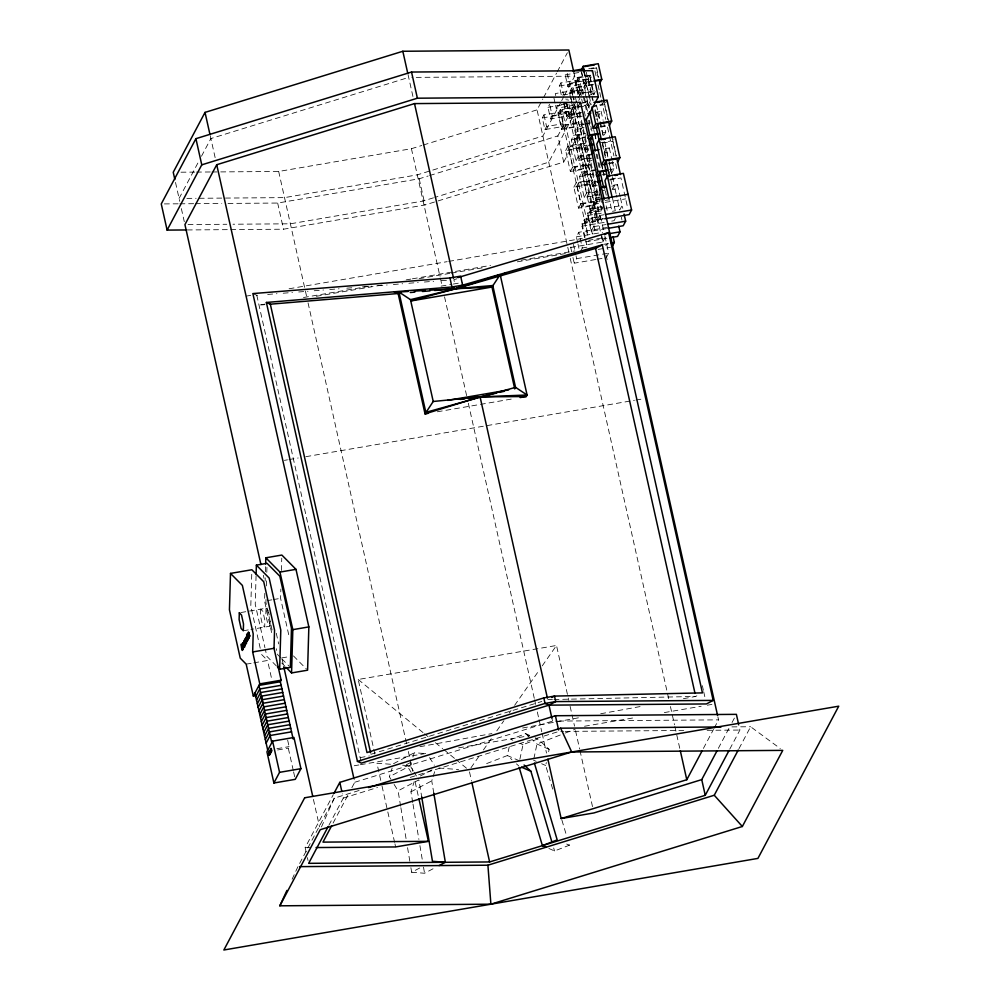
<?xml version="1.0" encoding="UTF-8"?>
<svg xmlns="http://www.w3.org/2000/svg" width="1000" height="1000" viewBox="0 0 1000 1000"><rect width="100%" height="100%" fill="white"/><g stroke="black" fill="none" stroke-linecap="round" stroke-linejoin="round"><path stroke-width="0.75" stroke-dasharray="5 3.75" d="M251.737 574.3L250.8 606.112L260.938 651.462M256.075 575.675L255.238 604.288L264.938 647.675M264.788 593.362L264.562 601.087L272.35 635.938M265.15 580.988L265.238 577.9M265.425 571.712L265.6 565.538M266 599.438L265.912 602.45L272.387 631.375M266.4 585.887L266.575 579.875M266.8 572.337L266.975 566.325M240.837 612.55L266.012 608.237L265.812 614.975L267.825 623.95L270.025 626.175L250.95 629.45M270.025 626.175L270.225 619.425M288.712 634.7L280.587 598.337L280.863 589.062M281.4 570.513L281.762 558.15M509.263 746.725L507.375 755.537L483.312 764.875M519.85 759.375L523 744.688L537.8 738.938L549.15 749.35L548.212 753.75M533.85 758.725L536.987 744.038L563.888 733.6M552.7 789.125L545.688 765.5L546.325 762.562M390.95 779.312L389.363 776.75L392.15 768.037M411.087 762.887L410.163 765.788L389.363 776.75M412.938 757.075L414.338 752.725L427.212 753.725M412.738 802.575L410.95 791.825L414.188 781.663M433.8 793.15L431.737 780.863L432.675 777.962M433.137 776.5L435.45 769.25M321.463 826.963L334.3 798.138L361.112 789.862M292.113 879.237L297.938 866.65L334.3 798.138M179.088 198.425L198.588 161.688M201.475 156.25L210.875 138.562L408.675 77.425M568.862 252.162L537.05 109.862L542.825 98.987M543.55 97.625L556.55 73.125M557.275 71.775L567.388 52.725M544.913 129.6L546.55 126.5L563.075 123.675L561.425 126.762L544.913 129.6L542.312 117.975L543.962 114.875L560.475 112.05L585.025 222.65L595.887 220.787L597.537 217.688L571.287 100.95M567.087 116.112L564.487 104.488L566.138 101.388L568.725 113.012L567.087 116.112L550.562 118.95L547.975 107.325L549.612 104.225M561.237 94.725L559.288 86.013L560.925 82.912L577.45 80.075L580.625 95.05M584.025 71.825L585.975 80.538L584.325 83.637L567.812 86.463L565.212 74.85L566.312 72.775M550.562 118.95L552.212 115.85L549.938 105.675M573.837 103.387L572.737 105.463L556.225 108.287L557.875 105.188L566.875 103.65M567.812 86.463L569.45 83.375L566.862 71.75M560.962 102.013L542.9 136.037L417.275 174.862L284.525 197.625L197.688 198.287M561.688 100.662L563.85 96.575M564.575 95.213L574.688 76.162L411.775 77.412M558.062 113.7L560.337 109.412L575.363 106.838L578.875 122.537L576.6 126.825L561.562 129.4L558.062 113.7L573.088 111.125L576.925 104.038L597.987 198.238L596.337 201.337L600.413 200.637M570.962 99.525L569.375 92.387L571.65 88.1L586.675 85.525L590.188 101.225L587.913 105.512L572.888 108.088M577.9 94.575L575.025 81.737L577.3 77.45L592.337 74.875M561.425 126.762L558.825 115.15L560.475 112.05M572.087 102.55L570.138 93.837L571.788 90.738L555.275 93.575L556.25 97.925M560.925 82.912L563.525 94.537L580.037 91.7L578.4 94.8L575.8 83.175L577.45 80.075M572.962 107.788L562.1 109.65L560.462 112.75L571.325 110.887L575.163 103.8M572.413 94.288L571.775 91.438L573.413 88.338L584.275 86.475L586.2 95.037M579.075 77.688L577.425 80.787L588.288 78.925L589.938 75.825L579.075 77.688L582.587 93.387L581.487 95.45M230.738 229.625L283.5 229.213L425.037 204.95L563.7 162.087L557.85 135.925L578.787 96.487M579.513 95.138L592.5 70.662M561.562 129.4L563.837 125.113L560.337 109.412M582.263 116.163L567.225 118.75L569.5 114.462L565.988 98.763M578.538 97.438L580.812 93.15L577.3 77.45M587.487 111.25L582.638 89.575L584.275 86.475M593.488 84.725L584.462 86.263L586.737 81.988L584.825 73.425M578.75 100.463L579.888 98.325M587.913 105.512L584.4 89.812L586.675 85.525M595.275 91.638L593.575 94.85L590.062 79.15L591.2 77.013M580.538 102.338L548.75 162.2L434.95 197.375M589.087 95.087L591.8 94.625L593.45 91.525L582.587 93.387M565.675 150.562L568.1 145.988L584.125 143.25L588.8 164.175L586.375 168.75L570.363 171.488L565.675 150.562L581.7 147.812L584.125 143.25M592.038 158.088L576.013 160.837L571.337 139.9L573.763 135.338L585.413 133.338M588.95 148.938L581.675 150.188L576.987 129.25L579.412 124.688L583.787 123.938M588.575 107.425L591 102.863M563.7 162.087L583.913 124.012M586.263 134.8L585.163 136.862L574.3 138.725L575.95 135.625L585.45 134M596.487 115.55L598.125 112.45L595.413 112.925M603.513 102.325L602.413 104.388L592.9 106.013M603.438 121.75L605.775 132.213L603.35 136.775L598.675 115.85L601.1 111.275L595.275 112.275M607.938 119.625L604.6 104.675L607.025 100.113M570.363 171.488L572.788 166.925L568.1 145.988M576.013 160.837L578.438 156.275L573.763 135.338M581.675 150.188L584.1 145.612L579.412 124.688M586.287 145.912L584.637 149L588.713 148.3M573.862 187.188L576.287 182.625L592.312 179.875L596.987 200.812L594.562 205.375L578.55 208.125L573.862 187.188L589.888 184.45L592.312 179.875M600.225 194.725L584.2 197.475L579.525 176.537L581.95 171.975L596.512 169.475M597.137 185.562L589.862 186.812L585.175 165.888L587.6 161.312L591.975 160.562M589.788 161.612L588.15 164.7L592.225 164M293.275 770.413L288.288 748.125L289.1 746.612L287.075 737.562M604.675 152.188L606.312 149.088L603.6 149.55M607.863 156.962L606.862 152.475L609.288 147.912L603.462 148.912M616.125 156.263L612.788 141.312L614 139.025M578.55 208.125L580.975 203.562L576.287 182.625M584.2 197.475L586.625 192.9L581.95 171.975M589.862 186.812L592.288 182.25L587.6 161.312M594.475 182.537L592.825 185.637L596.9 184.938M585.062 237.288L582.05 223.825L584.475 219.262L600.5 216.513L603.837 231.462M590.138 208.6L594.812 229.537L592.388 234.1L587.712 213.175L590.138 208.6L601.788 206.6M595.788 197.95L600.475 218.875L598.05 223.45L593.362 202.512L595.788 197.95L600.163 197.2M609.35 173.113L610.988 170.025M571.675 251.788L570.712 247.5L572.525 244.075M577.65 242.562L576.375 236.85L578.787 232.288L609.375 227.037M584.575 237.613L582.025 226.2L584.45 221.625L603.387 218.388M606.45 228.625L591.188 231.238L587.688 215.538L590.112 210.975L622.15 205.475L619.725 210.05L616.388 195.087M603.225 219.025L597.125 220.075L593.612 204.375L596.038 199.812L600.4 199.062M585.025 222.65L586.663 219.55L562.1 109.65M592.325 208.9L603.188 207.037L601.55 210.125L590.675 211.988L592.325 208.9L567.762 99M612.288 161.363L613.962 168.85L611.538 173.412L609.2 162.95M608.65 159.55L614.5 185.725L612.863 188.812L610.312 177.4M595.588 259.538L574.225 263.2L576.65 258.637L576.013 255.787M580.487 251.412L582.3 247.987L578.787 232.288M591.188 231.238L593.612 226.675L590.112 210.975M597.125 220.075L599.55 215.512L574 101.425M570.712 247.5L602.75 242.013L598.075 221.075L600.5 216.513M616.05 193.6L615.05 189.112L617.475 184.55L611.65 185.55M602.75 242.013L605.175 237.438L589.163 240.188L586.737 244.762L585.4 238.775M615.288 218.412L614.075 220.7L611.163 221.2M606.263 257.712L608.688 253.137L604.175 232.963M306.112 851.912L305.15 847.638L333.3 794.613M328.875 825.263L343.312 798.075L342.35 793.787M333.088 823.075L348.975 793.138M351.863 787.7L354.75 782.262L354.1 779.35M703.4 748.438L713.512 729.388M714.237 728.025L718.562 719.862L717.913 716.963M718.337 748.35L729.163 727.95M732.05 722.513L734.938 717.075M729.788 749.087L739.9 730.05L738.625 724.35M738.988 748.662L750.625 726.737L780.288 748.562M470.938 767.825L479.85 755.075M483.413 749.975L492.325 737.237M496.788 730.863L503.913 720.662M509.263 713.025L511.05 710.475M514.612 705.375L538.675 670.962M542.238 665.863L556.5 645.475L568.75 700.275M605.4 245.238L608.1 243.825M393.537 763.688L414.338 752.725M410.312 762.625L406.413 764.688L411.163 772.362M420.312 776.012L432.013 769.85M400.637 806.188L398.062 790.825L418.862 779.862L421.688 796.762M410.95 791.825L431.737 780.863M683.438 698.675L695.688 696.438L698.388 695.013M410.9 867.65L411.662 872.25L420.763 867.463M411.662 872.25L424.55 873.25L435.15 867.663M529.7 735.4L525.65 733.637L510.838 739.375L513.538 740.562M565.3 733.05L575.212 729.2M548.875 848.475L554.55 850.962L569.362 845.212L568.488 842.262M212 171.975L278.675 171.462L411.425 148.7L421.775 145.5M423.25 145.037L537.05 109.862M228 203.425L277.663 203.05L419.188 178.775L428.125 176.012M429.625 175.55L557.85 135.925M433.462 197.825L423.125 201.025L290.375 223.8L233 224.225M370.925 754.287L541.8 701.475M354.75 782.262L552.55 721.125L557.225 721.087M343.312 798.075L377.512 787.5M410.225 777.387L558.925 731.438L563.6 731.4M456.875 278.812L453.875 279.688L454.888 284.2M360.15 757.613L369.35 755.938M419.9 746.712L491.912 733.587M522.562 728L554.738 722.138M556.263 721.862L580.775 717.387M600.7 713.75L642.062 706.213M588.787 68.688L594.225 67.75L596.775 79.175M591.475 68.763L595.988 67.987L598.225 77.975M565.212 74.85L581.725 72.013L584.325 83.637M575.025 81.737L590.062 79.15M569.45 83.375L585.975 80.538M559.288 86.013L575.8 83.175M586.737 81.988L592.75 80.95M592.587 81.525L588.513 82.225L586.862 85.312L593.663 84.15M571.775 91.438L582.638 89.575M569.375 92.387L584.4 89.812M562.638 95.125L570.138 93.837M580.812 93.15L595.85 90.575M547.975 107.325L564.487 104.488M582.675 102.513L590.188 101.225M579.637 103.575L587.788 102.175L586.15 105.275L583.425 105.738M575.288 107.137L582.075 105.975M591.487 106.925L604.6 104.675M552.212 115.85L568.725 113.012M542.312 117.975L558.825 115.15M569.5 114.462L581.525 112.4M580.775 113.062L571.263 114.7L569.625 117.788L580.487 115.925M595.763 116.35L598.675 115.85M563.837 125.113L578.875 122.537M585.237 123.688L589.612 122.938M584.325 124.513L581.6 124.975L579.963 128.075L584.038 127.375M585.675 124.275L589.75 123.575M576.987 129.25L584.275 128M600.3 126.487L607.087 125.325L613.938 155.975M600.538 127.112L607.825 125.862M602.863 132.713L605.775 132.213M571.337 139.9L585.9 137.4M584.1 145.612L587.013 145.113M599.738 142.887L610.6 141.025M602.587 143.062L612.788 141.312M578.438 156.275L590.087 154.275M591.487 154.7L580.625 156.562L578.987 159.662L589.85 157.8M603.95 152.975L606.862 152.475M572.788 166.925L588.8 164.175M585.175 165.888L592.463 164.638M608.488 163.113L615.275 161.95L617.513 171.938M608.725 163.738L616.013 162.5M595 170.4L584.138 172.262L582.487 175.362L593.362 173.5M609.587 169.6L613.962 168.85M579.525 176.537L595.55 173.787M602.562 174.288L605.275 173.812M602.8 174.913L605.712 174.412M592.288 182.25L596.65 181.5M610.638 179.05L618.787 177.65M609.325 179.938L620.975 177.95L627.888 208.875M611.788 186.188L614.5 185.725M586.625 192.9L596.825 191.15M602 190.688L604.712 190.212M596.962 191.8L588.812 193.2L587.175 196.287L598.038 194.425M612.137 189.613L615.05 189.112M580.975 203.562L596.987 200.812M593.362 202.512L603.562 200.763M605.025 200.512L609.388 199.762L612.062 211.725M593.612 204.375L603.812 202.625M605.262 202.375L625.65 198.875M587.712 213.175L603.737 210.425M587.688 215.538L603.7 212.787M612.45 211.287L615.363 210.8M599.55 215.512L604.125 214.725M586.663 219.55L597.537 217.688M582.05 223.825L598.075 221.075M582.025 226.2L605.325 222.2M593.612 226.675L605.825 224.575M576.375 236.85L602.587 232.35M246.1 296.15L250.7 295.35M289.075 288.775L447.188 261.65M448.725 261.388L582.275 238.487M585.538 241.9L606.9 238.238M582.3 247.987L586.875 247.2M603.663 244.325L608.237 243.538M265.15 304.075L259.012 305.125L264.662 304.662M303.488 297.5L369.425 286.188M406.225 279.875L410.838 279.088M412.362 278.825L490.575 265.413M521.25 260.15L574.925 250.95M316.35 296.288L382.312 284.975M419.125 278.663L449.812 273.4M451.337 273.137L485.087 267.35M517.312 261.825L566.4 253.412M598.188 249.412L610.4 247.312M576.65 258.637L608.688 253.137M597.112 259.275L603.212 258.238M441.075 286.15L451.812 284.312M453.35 284.05L462.55 282.475M437.3 411.788L514 398.625M284.4 460.363L287.462 459.825M289 459.562L298.212 457.987M305.887 456.675L634.388 400.325M635.925 400.062L643.6 398.75M267.475 600.588L271.85 599.837M273.3 599.587L280.587 598.337M243.325 630.75L249.425 629.712M281.8 657.9L289.088 656.663M246.188 664.15L252.288 663.112M253.812 662.85L267.55 660.487L271.962 680.238M374.875 754.075L358.2 679.475L556.5 645.475M276.887 748.7L289.1 746.612M277.613 749.963L288.288 748.125M354.25 765.75L358.862 764.963M360.387 764.7L427.938 753.112M458.638 747.85L529.25 735.738M584.513 726.263L635.175 717.575M664.338 712.575L701.175 706.25M707.325 705.2L711.925 704.412M252.875 293.575L256.812 295.3L259.913 295.05M267.675 294.438L276.988 293.7M283.188 293.212L292.5 292.475M298.712 291.975L308.025 291.238M314.225 290.75L323.537 290.012M329.738 289.525L339.05 288.788M346.812 288.175L354.575 287.55M362.325 286.938L371.637 286.2M377.85 285.712L387.163 284.975M393.363 284.488L402.675 283.75M408.875 283.25L418.188 282.512M424.4 282.025L433.713 281.288M441.463 280.675L449.225 280.062M547.75 699.638L552.425 699.538M553.975 699.5L695.688 696.438M180.987 172.2L194.95 172.1M196.5 172.087L210.45 171.975M186.838 198.375L196.137 198.3M164.375 203.912L178.337 203.812M179.887 203.8L193.85 203.688M195.413 203.675L221.788 203.475M188.038 224.575L226.8 224.275M187.288 229.95L229.188 229.638M558.787 721.075L718.562 719.862M731.938 726.888L750.625 726.737M565.163 731.388L683.737 730.487M707.138 730.3L739.9 730.05M305.15 847.638L311.388 847.588M390.513 764.262L376.925 763.213L381.688 784.525M402.612 765.2L410.163 765.788L413.325 770.913M438.938 768.025L458.587 769.55M535.1 737.763L537.8 738.938M549.15 749.35L536.987 744.038L532.45 739.875M520.3 743.512L523 744.688M533.538 760.2L536.237 761.375M541.638 763.737L545.688 765.5M519.538 760.85L507.375 755.537L511.925 759.7M566.663 844.025L569.362 845.212M358.2 679.475L423.325 732.825M424.538 733.812L428.15 736.787M435.387 742.712L442.625 748.637M443.837 749.625L454.688 758.512M455.887 759.5L466.75 768.4M525.65 733.637L531.312 738.838M516.462 763.863L518.725 765.938M266.012 608.237L268.212 610.462M293.45 655.913L306.5 669.087M280.75 657.75L277.55 654.513L276.262 648.725M281.812 658.825L289.275 666.35M281.788 663.05L285.038 666.35M276.462 666.038L266.875 656.35L265.262 649.112M261.613 654.488L267.55 660.487M429.588 757.562L434.338 765.238M414.113 772.188L416.488 776.025M394.113 784.425L398.062 790.825M561.912 820.113L566.737 836.35M553.675 848L554.55 850.962M596.5 67.513L598.737 77.5M604.05 101.287L608.4 120.725M612.238 137.925L616.25 155.863M598.062 84.95L599.4 90.925M599.738 92.425L601.075 98.4M601.413 99.9L605.75 119.338M601.1 111.275L603.1 120.25M609.288 147.912L611.962 159.875M617.475 184.55L620.15 196.513M620.475 198L622.788 208.337M589.938 75.825L594.113 94.513M596.45 104.975L603.438 136.237M604.725 141.95L608.325 158.062M621.325 217.175L621.962 220.037M588.288 78.925L591.8 94.625M592.137 96.112L593.138 100.6M595.15 109.575L597.825 121.538M602.438 142.2L606.013 158.162M586.275 72.225L592.525 100.162M594.862 110.625L596.862 119.6M602.375 144.275L605.725 159.225M612.487 198.188L615.163 210.15M583.675 71.037L588.875 94.288M589.212 95.787L591.213 104.75M580.962 70.562L584.462 86.263M586.512 96.475L589.125 108.162M594.812 133.575L596.15 139.562M602 165.725L602.663 168.713M603 170.212L604.663 177.688M593.688 129.488L594.35 132.475M594.688 133.975L596.35 141.45M601.875 166.125L602.537 169.112M602.875 170.613L604.55 178.088M589.487 120.225L590.163 123.212M590.825 126.213L592.163 132.188M597.1 154.275L598.062 158.562M599.012 162.838L600.35 168.825M604.012 185.2L604.963 189.488M605.288 190.912L606.25 195.188M583.25 96.375L586.587 111.325M588.6 120.3L590.6 129.275M596.112 153.938L599.462 168.9M606.163 205.85L607.163 210.338M581.663 99.038L582.3 101.888M584.275 111.438L585.288 115.925M573.713 71.8L578.913 95.062M599.025 191.863L600.025 196.35M600.363 197.838L601.362 202.325M577.612 103.088L601.55 210.125M573.413 88.338L576.613 102.613M571.65 88.1L574.2 99.525M571.788 90.738L572.762 95.1M572.725 95.725L573.688 100M601.862 236.112L603.425 243.137M606.1 255.075L607.112 259.65M702.35 685.688L703.375 690.25M703.713 691.775L705.413 699.388M581.7 147.812L586.375 168.75M589.888 184.45L594.562 205.375M573.088 111.125L576.6 126.825M571.325 110.887L595.887 220.787M566.438 103.525L590.675 211.988M563.713 103.05L567.225 118.75M584.475 219.262L588.15 235.7M584.45 221.625L587.962 237.325M553.95 98.125L555.25 103.938M555.575 105.388L556.225 108.287M577.962 243.988L578.925 248.263M573.45 244.363L575.688 254.363M543.962 114.875L546.55 126.5M572.95 257.5L574.225 263.2M570.225 258.263L668.725 698.913M670.425 706.538L674.513 724.837M674.85 726.363L679.963 749.237M570.112 706.363L574.538 726.162M575.55 730.725L579.637 749M579.975 750.512L592.562 806.85M408.025 74.525L413.225 97.788M551.9 718.225L552.55 721.125M419.188 178.775L425.037 204.95M411.425 148.7L440.112 277.05M440.45 278.575L442.15 286.175M444.538 296.812L466.625 395.65M468.325 403.25L534.275 698.288M534.612 699.812L535.638 704.375M537.337 711.988L538.7 718.075M539.038 719.6L541.763 731.775M542.1 733.3L546.525 753.088M469.5 771.875L471.512 780.888M278.675 171.462L306.688 296.775M308.05 302.863L406.625 743.888M408.338 751.5L412.762 771.287M415.138 781.95L418.537 797.175M277.663 203.05L283.5 229.213M382.025 786.05L387.463 810.413M387.812 811.925L394.613 842.375M394.95 843.9L395.637 846.95M256.812 295.3L361.075 761.75M210.225 135.65L215.425 158.912M175.512 182.438L179.737 201.337M181.363 208.612L184.288 221.688M263.325 575.288L264.012 578.337M276.275 633.237L278.663 643.913M282.075 659.15L283.775 666.775M313.425 799.438L319.562 826.875M268.55 611.95L269.212 614.938M293.6 771.9L295.262 779.338M307.387 857.625L308.025 860.475M413 804.112L418.9 839.45M419.925 845.6L422.238 859.425M423.512 867.113L424.55 873.25M400.887 807.725L406.275 839.987M407.562 847.675L409.875 861.5M260.675 609.15L260.475 615.887L262.475 624.862L264.688 627.087L264.875 620.35L262.875 611.375L260.675 609.15M565.612 125.35L563.962 128.45L574.837 126.587L576.475 123.488L565.612 125.35M570.288 146.287L568.65 149.388L579.513 147.513L581.15 144.425L570.288 146.287M574.975 167.213L573.325 170.312L584.188 168.45L585.837 165.35L574.975 167.213M578.475 182.913L576.838 186.012L587.7 184.15L589.338 181.05L578.475 182.913M583.162 203.85L581.512 206.95L592.375 205.087L594.025 201.988L583.162 203.85"/><path stroke-width="1.5" d="M293.137 738.988L280.338 681.737L281.15 680.212L274.025 648.3L274.55 630.125L263.738 581.75L251.863 569.75L230.5 573.413L229.438 609.788L240.25 658.15L246.188 664.15L253.325 696.062L256.375 695.537M253.325 696.062L259.788 683.875L252.662 651.963L253.188 633.787L242.375 585.413L230.5 573.413M256.112 574.175L256.375 565.138L267.062 563.312L279.837 576.225L291.475 628.288L290.338 667.438L279.65 669.262L277.525 667.113M265.65 563.987L265.825 557.8L281.85 555.062L295.988 569.338L308.85 626.9L307.587 670.188L291.562 672.938L286.125 667.45M279.65 669.262L280.8 630.125L269.163 578.062L256.375 565.138M291.562 672.938L292.825 629.65L279.962 572.087L265.825 557.8M268.812 751.938C268.363 756.575 270.438 756.587 268.863 751.95M279.837 905.812L320.25 829.7L571.7 751.988L782.75 750.375L742.35 826.488L490.887 904.2L279.837 905.812L286.95 890.425M573.713 71.8L568.837 50L402.825 51.262L205.025 112.4L173.238 172.262L174.862 179.537M586.075 119.938L598.35 96.825L592.5 70.662L411.538 72.038L195.912 138.675L161.262 203.938L167.113 230.1L185.738 229.963M167.113 230.1L201.762 164.838L195.912 138.675M717.588 715.5L580.538 102.338L414.513 103.6L216.725 164.725L184.938 224.6L260.938 564.625M247.1 638.975L246.588 635.913L247.488 640.713L246.663 634.087L247.825 640.138L247.425 638.95M581.525 69.5L583.237 66.287L598.263 63.7L601.775 79.4L599.5 83.688M255.738 696.587L259.775 688.975L281.137 685.312M256.537 700.175L260.575 692.55L281.938 688.888M257.337 703.75L261.375 696.137L282.738 692.463M258.137 707.325L262.175 699.712L283.538 696.05M258.938 710.913L262.975 703.288L261.375 696.137M259.738 714.488L263.775 706.862L285.138 703.2M260.538 718.062L264.575 710.45L285.938 706.787M261.337 721.637L265.375 714.025L286.737 710.362M262.137 725.225L266.175 717.6L287.538 713.938M262.938 728.8L266.975 721.188L288.337 717.525M263.738 732.375L267.775 724.762L289.137 721.1M264.538 735.962L268.575 728.337L289.938 724.675M265.338 739.538L269.375 731.912L290.738 728.25M266.137 743.112L270.175 735.5L291.537 731.838M587.938 138.387L589.75 134.963L586.075 118.513M597.625 127.613L593.25 128.363L595.675 123.787L592 107.35M598.725 134.088L591.938 135.25L590.3 138.35L593.488 152.625M612.238 137.925L608.737 122.225L597.875 124.087L596.225 127.188L599.412 141.45M272.587 741.137L266.925 751.8L273.9 783L295.262 779.338L300.925 768.675L293.95 737.463L272.587 741.137L279.562 772.337L273.9 783M591.438 154.088L593.263 150.662L599.087 149.662M617.463 162.25L619.888 157.675L615.212 136.75L599.188 139.488L596.763 144.062L601.45 164.988L605.812 164.237M609.275 125.612L611.7 121.05L607.025 100.113L593.913 102.362M596.125 175.012L597.938 171.588L593.263 150.662M601.45 164.988L603.875 160.425L599.188 139.488M606.925 170.725L600.125 171.887L598.488 174.988L601.362 187.825M620.438 174.55L616.925 158.85L606.062 160.725L604.412 163.812L607.6 178.088M599.637 190.712L601.45 187.288L605.825 186.537M604.75 218.762L629.163 214.575L631.587 210.012L623.4 173.375L607.375 176.125L604.95 180.688L608.962 198.637M520.138 397.575L526.275 396.525L527.075 395L500.175 274.637L455.9 288.7L411.15 300.775M612.525 245.912L614.35 242.488L613.075 236.775M618.725 226.125L620 231.838L617.575 236.4L609.95 237.712M624.062 214.037L625.662 221.175L623.237 225.75L607.975 228.363M334.025 793.25L339.8 782.375L555.413 715.738L736.388 714.35L738.625 724.35M328.15 826.625L308.663 863.337L489.625 861.95L705.25 795.312L729.062 750.45M331.637 825.8L322.975 842.125L428.413 841.325L418.888 798.7M547.888 759.188L561.15 818.562L686.787 779.725L701.95 751.162M705.25 795.312L701.737 779.613L716.9 751.062M299.488 866.637L487.912 865.2L714.25 795.25L738.25 750.037M500.175 274.637L491.975 287.05L514.738 388.875L515.55 387.35L492.788 285.538L434.613 290.475M433.225 401.475L480.075 396.875L527.075 395L515.55 387.35L425.838 412.362L398.938 292L410.475 299.65L433.225 401.475L425.037 413.888L428.1 413.363M457.925 277.562L608.6 232.562L713.175 700.4L706.438 703.95L548.975 705.15L361.388 763.125L357.438 761.4L252.875 293.575L449.938 277.975L460.625 276.137L462.638 285.15L455.9 288.7L410.475 299.65M499.363 276.163L506.112 272.6M604.55 234.7L608.6 232.562M429.725 290.212L455.9 288.7L595.55 248.412L602.288 244.85L702.438 692.887L554.487 696.087L543.812 697.913L366.987 752.562L266.375 302.462L451.95 286.975L462.638 285.15L602.288 244.85M551.788 697.5L554.487 696.087L555.725 701.587L548.975 705.15L545.037 703.425L357.438 761.4M439.125 865.575L445.35 862.288L433.8 793.15M519.163 767.425L542.4 845.65L557.2 839.9L534.412 763.15M201.762 164.838L417.388 98.2L598.35 96.825M496.65 393.05L480.075 396.875L425.037 413.888L398.125 293.525L394.188 291.8M368.55 787.55L560.65 728.188L721.038 726.963M701.737 779.613L593.925 812.938L561.15 818.562M499.663 392.35L504.188 391.312M585 66.525L594.513 64.887M572.863 70.713L583.375 68.913L584.025 71.825M594.263 80.688L601.775 79.4M593.938 81.287L599.375 80.35L604.05 101.287M597.263 102.45L599.975 101.988M587.987 113.525L590.9 113.025M595.675 123.787L611.7 121.05M589.75 134.963L598.488 133.463M588.787 139.275L591.7 138.775M602.737 139.55L605.45 139.088M589.925 144.613L592.837 144.113M589 145.438L593.075 144.738M603.875 160.425L619.888 157.675M597.938 171.588L606.675 170.1M596.975 175.912L599.888 175.413M615 175.487L617.712 175.025M598.112 181.25L601.025 180.75M597.188 182.075L599.9 181.612M606.35 187.125L603.638 187.587L600.125 171.887M601.862 198.812L628.075 194.312M605.65 214.462L631.587 210.012M607.35 224.312L625.662 221.175M609.325 233.663L620 231.838M611.3 243.012L614.35 242.488M411.188 300.912L491.975 287.05L455.9 288.7L451.95 286.975L449.938 277.975M447.663 400.375L508.638 389.925M279.962 572.087L295.988 569.338M292.825 629.65L308.85 626.9M252.662 651.963L274.025 648.3M259.788 683.875L281.15 680.212M280.338 681.737L258.975 685.4L271.775 742.65M262.975 703.288L284.337 699.625M279.562 772.337L300.925 768.675M428.413 841.325L395.637 846.95L316.075 847.55M460.087 399.438L464.7 398.85M467.775 398.45L480.075 396.875L526.275 396.525M266.375 302.462L270.325 304.188L401.163 293.263M410.288 292.512L414.85 292.125M422.45 291.488L430.05 290.863M400.475 291.913L408.175 291.462M414.325 291.112L425.1 290.487M713.175 700.4L555.725 701.587L545.037 703.425L543.812 697.913M445.35 862.288L432.463 861.287L421.688 796.762M521.425 767.125L530.887 771.25L551.925 842.1M542.4 845.65L546.038 847.237M524.075 765.013L530.887 771.25M714.25 795.25L742.35 826.488M560.65 728.188L571.7 751.988M245.025 643.863L244.75 642.562M241.962 645L242.787 649.65L242.525 645.362L243.45 648.3L242.35 643.9L241.975 645.088M241.962 646.6C239.963 638.15 242.262 654.862 242.587 649.3M242.5 648.9L242.05 647.013M246.238 637.275C247.787 646.988 246.875 638.263 246.25 637.263M244.662 642.138C243.15 637.15 244.725 647.938 245.162 644.45M243.975 643.863C244.638 645.775 243.263 641.025 244.112 643.913M597.875 124.087L601.375 139.787M606.062 160.725L609.562 176.425M583.237 66.287L584.513 71.988M607.375 176.125L612.062 197.062M589.575 111.912L593.25 128.363M591.938 135.25L595.45 150.95M601.45 187.288L604.125 199.25M595.55 248.412L695.013 693.388M680.312 750.763L686.787 779.725M411.538 72.038L417.388 98.2M555.413 715.738L558.612 730M402.825 51.262L407.7 73.075M414.513 103.6L453.537 278.175M480.075 396.875L547.413 698.112M548.975 705.15L551.9 718.225M471.838 782.387L489.625 861.95M270.325 304.188L370.588 752.763M205.025 112.4L209.9 134.2M216.725 164.725L353.775 777.9M339.8 782.375L341.712 790.938M283.775 666.775L312.75 796.388M254.938 693.012L267.738 750.275M246.062 643.062L245.062 638.75L246.412 643.8L245.6 637.888L246.137 642.975M248.487 636.95L248.25 636.45M487.912 865.2L490.887 904.2M249.237 637.05L249.088 637.775L247.838 633.562L248.65 638.562L248.238 632.7L249.237 637.05M242.938 644.212L243.113 645.013L242.95 644.163M244.237 641.762L244.412 642.575L244.288 641.7M246.713 637.087L246.9 637.9L246.762 637.025M247.438 635.725L247.613 636.525L247.438 635.725M248.825 633.125L249 633.938L248.825 633.125M244.562 639.812L245.338 644.775L244.562 639.812M243.038 642.675L244.075 647.225L243.038 642.675M244.513 645.837L244.613 647.138L243.725 641.338L244.513 645.837M239.312 612.812L239.112 619.562L241.112 628.525L243.325 630.75L243.512 624.012L241.513 615.037L239.312 612.812M243.912 647.237C241.713 640 242.562 642.925 243.912 647.237M248.412 638.75L248.162 639.338L247.312 634.55L248.412 638.75M249.788 636.15C247.913 631.163 248.05 629.763 249.788 636.15M269.587 752.062C270.95 758.737 268.4 749.538 269.587 752.062M270.175 750.975C271.525 757.65 268.975 748.45 270.175 750.975M270.75 749.875C272.1 756.55 269.562 747.362 270.75 749.875M271.325 748.787C272.688 755.462 270.138 746.263 271.325 748.787M304.675 797.788L223.863 950L757.925 858.4L838.737 706.188L304.675 797.788"/></g></svg>
